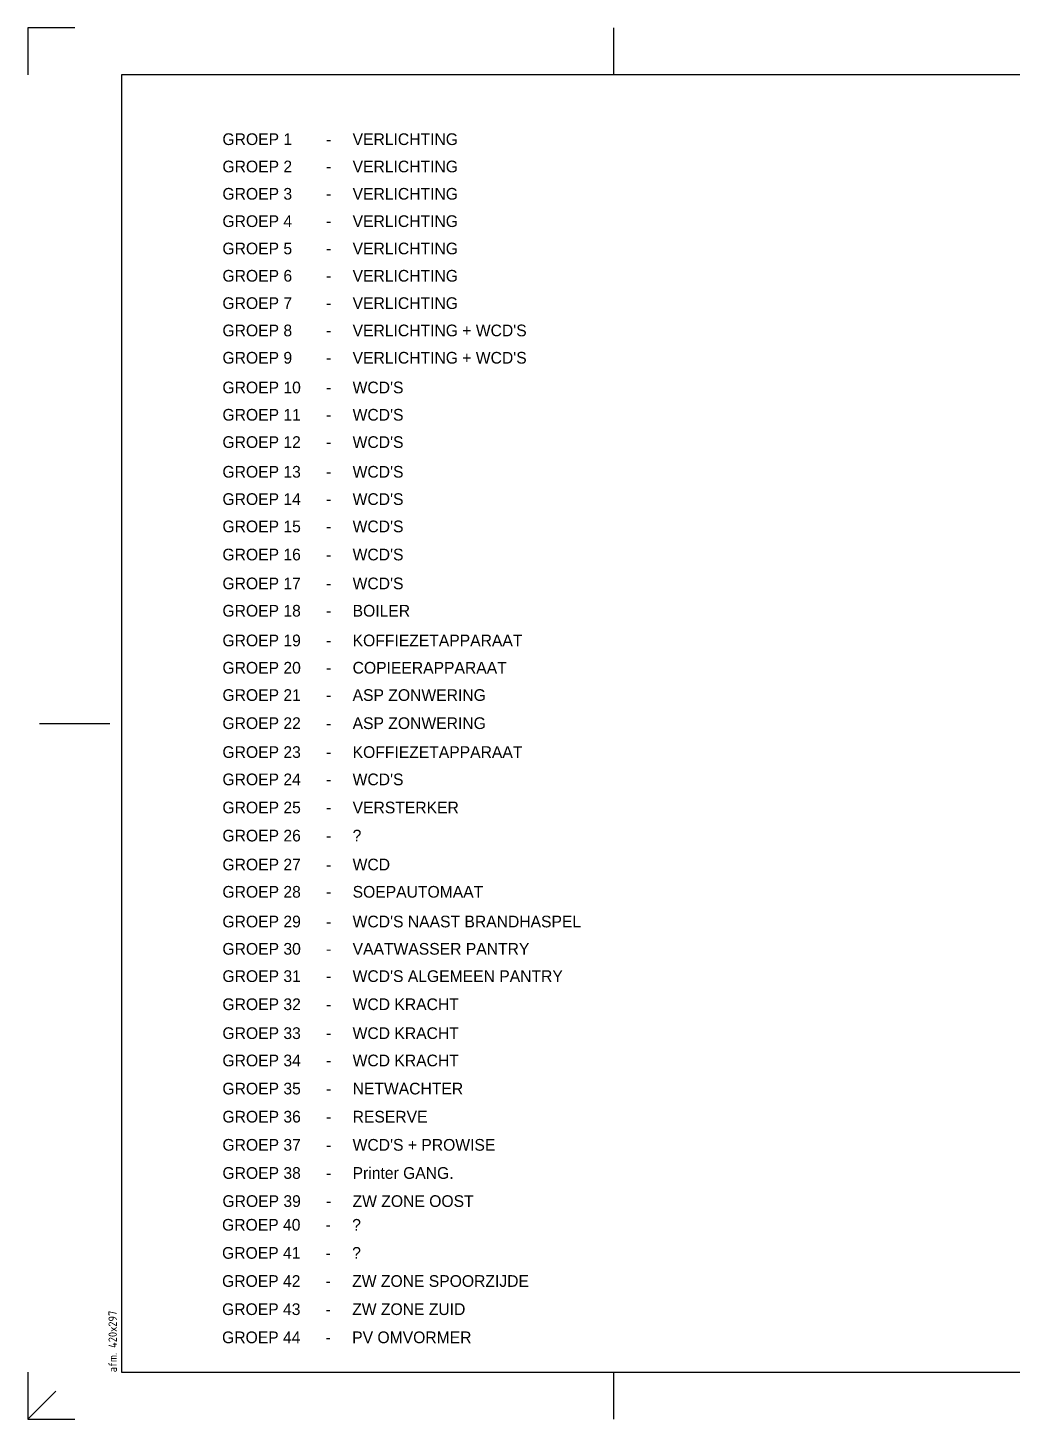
# Model space of a CAD drawing. Header units: millimetres. Extents: x 0 to 420, y 0 to 297.
# Drawn here: x 0 to 210, y 0 to 297 of the extents above; entities that cross this region are included whole.
import ezdxf

# ---------------------------------------------------------------- set-up
doc = ezdxf.new("R2010")
doc.units = ezdxf.units.MM
for name, color, linetype in [('00att018', 1, 'Continuous'), ('00kad018', 1, 'Continuous'), ('00kad070', 5, 'Continuous'), ('BL$2----_KADER', 7, 'Continuous'), ('EL6-----', 7, 'Continuous')]:
    doc.layers.add(name, color=color, linetype=linetype)
doc.styles.add('BURO-035', font='BUROFONT.shx', dxfattribs={"height": 3.5})
doc.styles.add('ISO', font='isocp.shx')

# ---------------------------------------------------------------- blocks, each defined once
blk = doc.blocks.new('a3-windesheim-hor')
at = {"layer": '00kad018', "color": 1}
for p, q in [((0, 297), (0, 287)), ((10, 297), (0, 297)), ((125, 287), (125, 297)), ((2.5, 148.5), (17.5, 148.5)), ((0, 10), (0, 0)), ((125, 0), (125, 10)), ((0, 0), (6, 6)), ((0, 0), (10, 0))]:
    blk.add_line(p, q, dxfattribs=at)
at = {"layer": '00kad070', "color": 5}
for p, q in [((20, 287), (20, 10)), ((410, 287), (20, 287)), ((20, 10), (410, 10))]:
    blk.add_line(p, q, dxfattribs=at)
at = {"layer": '00att018', "color": 1, "style": 'ISO'}
blk.add_text('afm. 420x297', height=1.8, rotation=90, dxfattribs=at).set_placement((19, 10))

msp = doc.modelspace()

# ---------------------------------------------------------------- block references
at = {"layer": 'BL$2----_KADER'}
msp.add_blockref('a3-windesheim-hor', (0, 0), dxfattribs=at)

# ---------------------------------------------------------------- texts
at = {"layer": 'EL6-----', "color": 1, "style": 'BURO-035'}
for s, p in [('GROEP 1', (41.52, 271.98)), ('VERLICHTING', (69.29, 271.98)), ('-', (63.62, 271.98)), ('GROEP 2', (41.52, 266.15)), ('VERLICHTING', (69.29, 266.15)), ('-', (63.62, 266.15)), ('GROEP 3', (41.52, 260.32)), ('-', (63.62, 260.32)), ('VERLICHTING', (69.29, 260.32)), ('GROEP 4', (41.52, 254.48)), ('-', (63.62, 254.48)), ('VERLICHTING', (69.29, 254.48)), ('GROEP 5', (41.52, 248.65)), ('-', (63.62, 248.65)), ('VERLICHTING', (69.29, 248.65)), ('GROEP 6', (41.52, 242.82)), ('-', (63.62, 242.82)), ('VERLICHTING', (69.29, 242.82)), ('GROEP 7', (41.52, 236.98)), ('-', (63.62, 236.98)), ('VERLICHTING', (69.29, 236.98)), ('GROEP 8', (41.52, 231.15)), ('-', (63.62, 231.15)), ("VERLICHTING + WCD'S", (69.29, 231.15)), ('GROEP 9', (41.52, 225.32)), ('-', (63.62, 225.32)), ("VERLICHTING + WCD'S", (69.29, 225.32)), ('GROEP 10', (41.52, 218.98)), ('-', (63.62, 218.98)), ("WCD'S", (69.29, 218.98)), ('GROEP 11', (41.52, 213.15)), ('-', (63.62, 213.15)), ("WCD'S", (69.29, 213.15)), ('GROEP 12', (41.52, 207.32)), ('-', (63.62, 207.32)), ("WCD'S", (69.29, 207.32)), ('GROEP 13', (41.52, 200.98)), ('-', (63.62, 200.98)), ("WCD'S", (69.29, 200.98)), ('GROEP 14', (41.52, 195.15)), ('-', (63.62, 195.15)), ("WCD'S", (69.29, 195.15)), ('GROEP 15', (41.52, 189.32)), ('-', (63.62, 189.32)), ("WCD'S", (69.29, 189.32)), ('GROEP 16', (41.52, 183.32)), ('-', (63.62, 183.32)), ("WCD'S", (69.29, 183.32)), ('GROEP 17', (41.52, 177.15)), ('-', (63.62, 177.15)), ("WCD'S", (69.29, 177.15)), ('GROEP 18', (41.52, 171.32)), ('-', (63.62, 171.32)), ('BOILER', (69.29, 171.32)), ('GROEP 19', (41.52, 164.98)), ('KOFFIEZETAPPARAAT', (69.29, 164.98)), ('-', (63.62, 164.98)), ('GROEP 20', (41.52, 159.15)), ('COPIEERAPPARAAT', (69.29, 159.15)), ('-', (63.62, 159.15)), ('GROEP 21', (41.52, 153.32)), ('ASP ZONWERING', (69.29, 153.32)), ('-', (63.62, 153.32)), ('GROEP 22', (41.52, 147.32)), ('ASP ZONWERING', (69.29, 147.32)), ('-', (63.62, 147.32)), ('GROEP 23', (41.52, 141.15)), ('KOFFIEZETAPPARAAT', (69.29, 141.15)), ('-', (63.62, 141.15)), ('GROEP 24', (41.52, 135.32)), ("WCD'S", (69.29, 135.32)), ('-', (63.62, 135.32)), ('GROEP 25', (41.52, 129.32)), ('VERSTERKER', (69.29, 129.32)), ('-', (63.62, 129.32)), ('GROEP 26', (41.52, 123.32)), ('?', (69.29, 123.32)), ('-', (63.62, 123.32)), ('GROEP 27', (41.52, 117.15)), ('WCD', (69.29, 117.15)), ('-', (63.62, 117.15)), ('GROEP 28', (41.52, 111.32)), ('SOEPAUTOMAAT', (69.29, 111.32)), ('-', (63.62, 111.32)), ('GROEP 29', (41.52, 104.98)), ("WCD'S NAAST BRANDHASPEL", (69.29, 104.98)), ('-', (63.62, 104.98)), ('GROEP 30', (41.52, 99.15)), ('VAATWASSER PANTRY', (69.29, 99.15)), ('-', (63.62, 99.15)), ('GROEP 31', (41.52, 93.32)), ("WCD'S ALGEMEEN PANTRY", (69.29, 93.32)), ('-', (63.62, 93.32)), ('GROEP 32', (41.52, 87.32)), ('WCD KRACHT', (69.29, 87.32)), ('-', (63.62, 87.32)), ('GROEP 33', (41.52, 81.15)), ('WCD KRACHT', (69.29, 81.15)), ('-', (63.62, 81.15)), ('GROEP 34', (41.52, 75.32)), ('WCD KRACHT', (69.29, 75.32)), ('-', (63.62, 75.32)), ('GROEP 35', (41.52, 69.32)), ('NETWACHTER', (69.29, 69.32)), ('-', (63.62, 69.32)), ('GROEP 36', (41.52, 63.32)), ('RESERVE', (69.29, 63.32)), ('-', (63.62, 63.32)), ('GROEP 37', (41.52, 57.31)), ("WCD'S + PROWISE", (69.29, 57.31)), ('-', (63.62, 57.31)), ('GROEP 38', (41.52, 51.3)), ('Printer GANG.', (69.29, 51.3)), ('-', (63.62, 51.3)), ('GROEP 39', (41.52, 45.3)), ('ZW ZONE OOST', (69.29, 45.3)), ('-', (63.62, 45.3)), ('GROEP 40', (41.44, 40.24)), ('?', (69.2, 40.24)), ('-', (63.53, 40.24)), ('GROEP 41', (41.44, 34.24)), ('?', (69.2, 34.24)), ('-', (63.53, 34.24)), ('GROEP 42', (41.44, 28.24)), ('ZW ZONE SPOORZIJDE', (69.2, 28.24)), ('-', (63.53, 28.24)), ('GROEP 43', (41.44, 22.23)), ('ZW ZONE ZUID', (69.2, 22.23)), ('-', (63.53, 22.23)), ('GROEP 44', (41.44, 16.22)), ('PV OMVORMER ', (69.2, 16.22)), ('-', (63.53, 16.22))]:
    msp.add_text(s, height=2.5, dxfattribs=at).set_placement(p)

doc.saveas('drawing.dxf')
